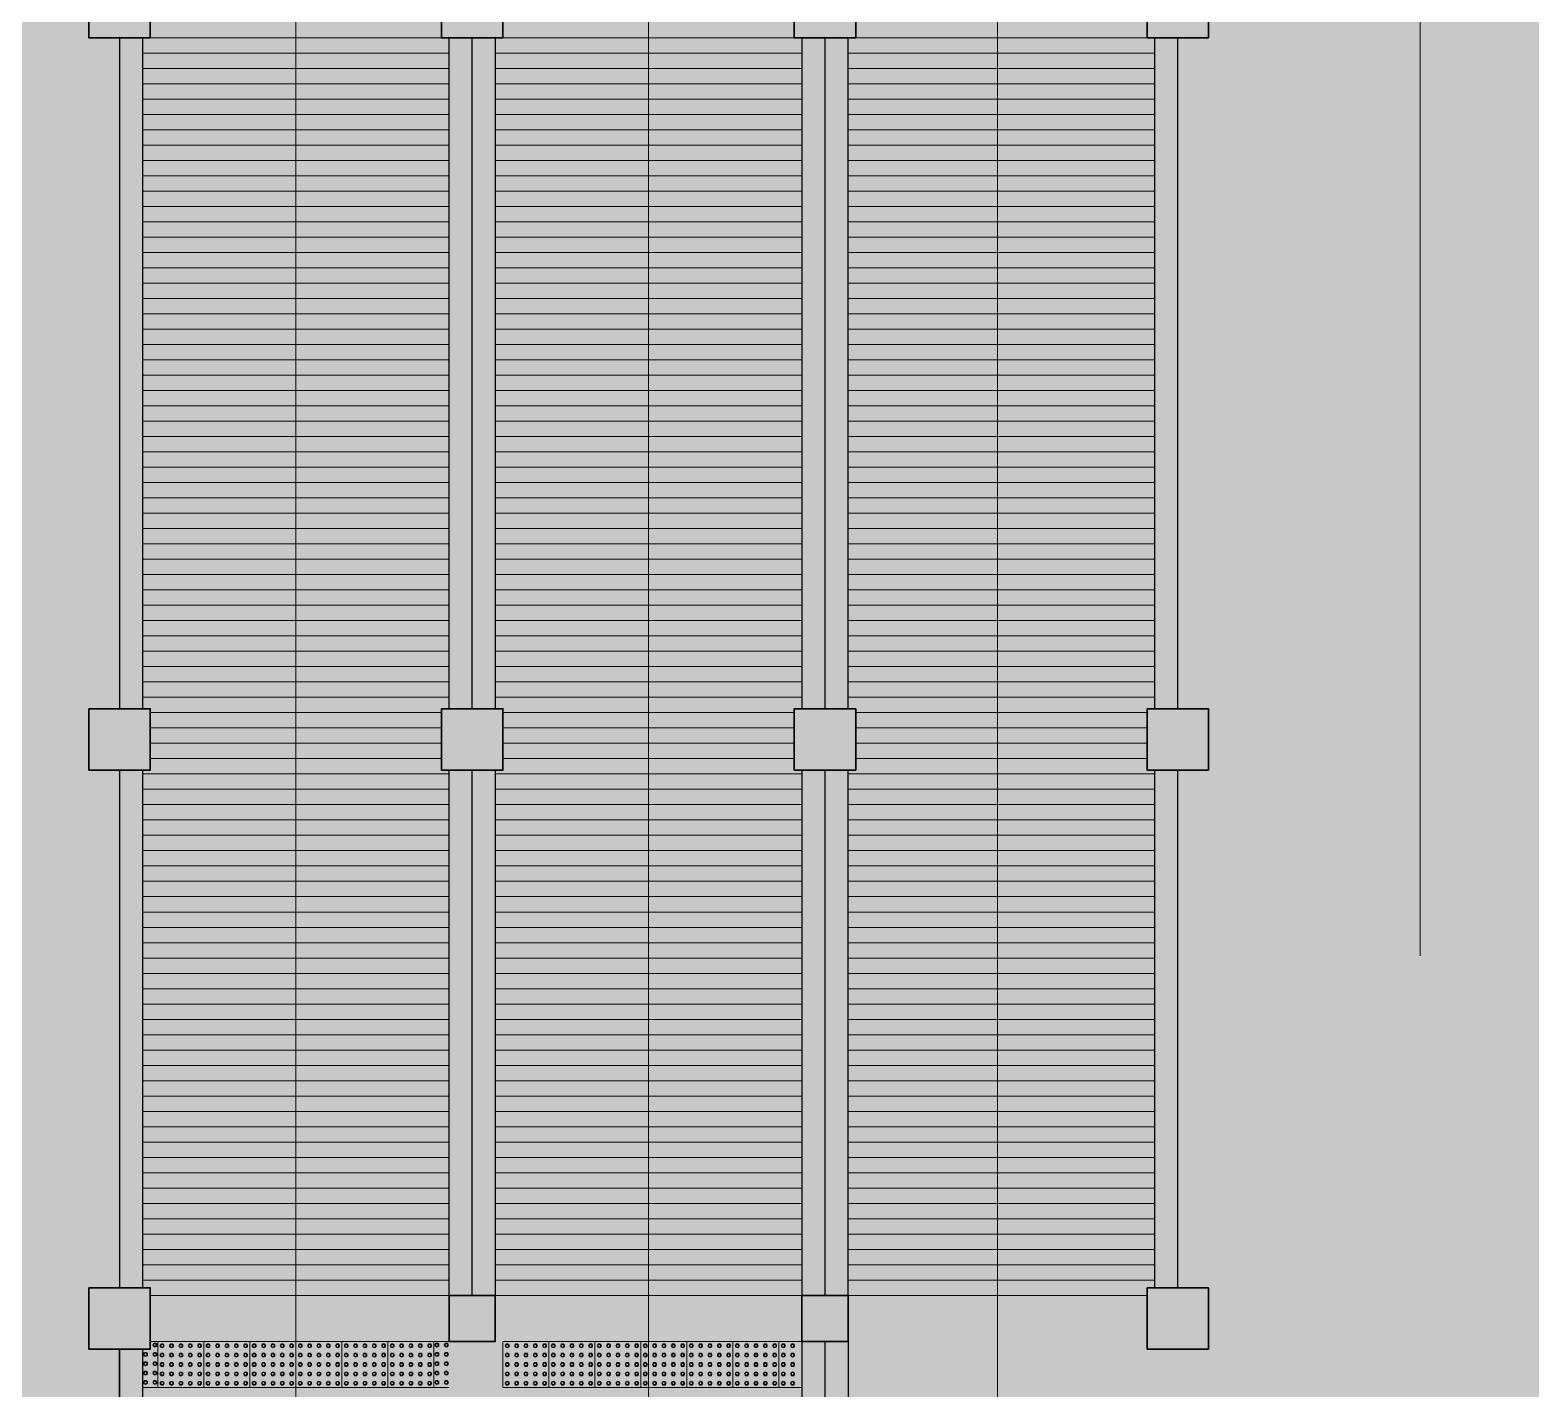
# Model space of a CAD drawing. Header units: millimetres. Extents: x -60 to 576, y -39 to 287.
# Drawn here: x 338.74 to 348.53, y 114.08 to 122.94 of the extents above; entities that cross this region are included whole.
import ezdxf

# ---------------------------------------------------------------- set-up
doc = ezdxf.new("R2010")
doc.units = ezdxf.units.MM
doc.header["$MEASUREMENT"] = 0
doc.layers.add('M-AC-TEXT', color=7, linetype='Continuous')
doc.styles.add('ar-dim-axis', font='romans.shx', dxfattribs={"width": 0.8})
doc.styles.add('OIP FONT', font='GOTHIC.TTF', dxfattribs={"height": 150})
doc.dimstyles.new('ar-dim-axis', dxfattribs={"dimtxt": 350, "dimasz": 250, "dimexe": 75, "dimexo": 75, "dimgap": 200, "dimtad": 1, "dimdec": 0, "dimzin": 12, "dimdsep": 46, "dimtxsty": 'ar-dim-axis', "dimblk": 'ARCHTICK', "dimcen": 120, "dimclrd": 11, "dimclre": 8, "dimclrt": 4, "dimadec": 0, "dimazin": 3, "dimtm": 1, "dimtfac": 1, "dimtdec": 0, "dimtix": 1, "dimtmove": 2, "dimatfit": 3, "dimldrblk": 'ARCHTICK', "dimfxl": 1, "dimtolj": 1, "dimtzin": 0, "dimarcsym": 1})

# ---------------------------------------------------------------- blocks, each defined once
blk = doc.blocks.new('_ARCHTICK')
at = {"color": 0, "linetype": 'ByBlock', "const_width": 0.15}
blk.add_lwpolyline([(-0.5, -0.5), (0.5, 0.5)], dxfattribs=at)

msp = doc.modelspace()

# ---------------------------------------------------------------- linework, layer by layer
at = {"color": 8, "lineweight": 9}
for p, q in [((340.473, 114.6876), (340.473, 127.5876)), ((342.773, 113.6344), (342.773, 127.5876)), ((345.048, 127.5876), (345.048, 113.6344)), ((347.8027, 116.9013), (347.8027, 124.219)), ((339.473, 122.8876), (341.473, 122.8876)), ((341.773, 122.8876), (343.773, 122.8876)), ((344.073, 122.8876), (346.073, 122.8876)), ((339.473, 122.7876), (341.473, 122.7876)), ((341.773, 122.7876), (343.773, 122.7876)), ((344.073, 122.7876), (346.073, 122.7876)), ((339.473, 122.6876), (341.473, 122.6876)), ((341.773, 122.6876), (343.773, 122.6876)), ((344.073, 122.6876), (346.073, 122.6876)), ((339.473, 122.5876), (341.473, 122.5876)), ((341.773, 122.5876), (343.773, 122.5876)), ((344.073, 122.5876), (346.073, 122.5876)), ((339.473, 122.4876), (341.473, 122.4876)), ((341.773, 122.4876), (343.773, 122.4876)), ((344.073, 122.4876), (346.073, 122.4876)), ((339.473, 122.3876), (341.473, 122.3876)), ((341.773, 122.3876), (343.773, 122.3876)), ((344.073, 122.3876), (346.073, 122.3876)), ((339.473, 122.2876), (341.473, 122.2876)), ((341.773, 122.2876), (343.773, 122.2876)), ((344.073, 122.2876), (346.073, 122.2876)), ((339.473, 122.1876), (341.473, 122.1876)), ((341.773, 122.1876), (343.773, 122.1876)), ((344.073, 122.1876), (346.073, 122.1876)), ((339.473, 122.0876), (341.473, 122.0876)), ((341.773, 122.0876), (343.773, 122.0876)), ((344.073, 122.0876), (346.073, 122.0876)), ((339.473, 121.9876), (341.473, 121.9876)), ((341.773, 121.9876), (343.773, 121.9876)), ((344.073, 121.9876), (346.073, 121.9876)), ((339.473, 121.8876), (341.473, 121.8876)), ((341.773, 121.8876), (343.773, 121.8876)), ((344.073, 121.8876), (346.073, 121.8876)), ((339.473, 121.7876), (341.473, 121.7876)), ((341.773, 121.7876), (343.773, 121.7876)), ((344.073, 121.7876), (346.073, 121.7876)), ((339.473, 121.6876), (341.473, 121.6876)), ((341.773, 121.6876), (343.773, 121.6876)), ((344.073, 121.6876), (346.073, 121.6876)), ((339.473, 121.5876), (341.473, 121.5876)), ((341.773, 121.5876), (343.773, 121.5876)), ((344.073, 121.5876), (346.073, 121.5876)), ((339.473, 121.4876), (341.473, 121.4876)), ((341.773, 121.4876), (343.773, 121.4876)), ((344.073, 121.4876), (346.073, 121.4876)), ((339.473, 121.3876), (341.473, 121.3876)), ((341.773, 121.3876), (343.773, 121.3876)), ((344.073, 121.3876), (346.073, 121.3876)), ((339.473, 121.2876), (341.473, 121.2876)), ((341.773, 121.2876), (343.773, 121.2876)), ((344.073, 121.2876), (346.073, 121.2876)), ((339.473, 121.1876), (341.473, 121.1876)), ((341.773, 121.1876), (343.773, 121.1876)), ((344.073, 121.1876), (346.073, 121.1876)), ((339.473, 121.0876), (341.473, 121.0876)), ((341.773, 121.0876), (343.773, 121.0876)), ((344.073, 121.0876), (346.073, 121.0876)), ((339.473, 120.9876), (341.473, 120.9876)), ((341.773, 120.9876), (343.773, 120.9876)), ((344.073, 120.9876), (346.073, 120.9876)), ((339.473, 120.8876), (341.473, 120.8876)), ((341.773, 120.8876), (343.773, 120.8876)), ((344.073, 120.8876), (346.073, 120.8876)), ((339.473, 120.7876), (341.473, 120.7876)), ((341.473, 120.8376), (341.473, 120.5376)), ((341.773, 120.5376), (341.773, 120.8376)), ((341.773, 120.7876), (343.773, 120.7876)), ((343.773, 120.8376), (343.773, 120.5376)), ((344.073, 120.5376), (344.073, 120.8376)), ((344.073, 120.7876), (346.073, 120.7876)), ((346.073, 120.8376), (346.073, 120.5376)), ((339.473, 120.6876), (341.473, 120.6876)), ((341.773, 120.6876), (343.773, 120.6876)), ((344.073, 120.6876), (346.073, 120.6876)), ((339.473, 120.5876), (341.473, 120.5876)), ((341.773, 120.5876), (343.773, 120.5876)), ((344.073, 120.5876), (346.073, 120.5876)), ((339.473, 120.4876), (341.473, 120.4876)), ((341.773, 120.4876), (343.773, 120.4876)), ((344.073, 120.4876), (346.073, 120.4876)), ((339.473, 120.3876), (341.473, 120.3876)), ((341.773, 120.3876), (343.773, 120.3876)), ((344.073, 120.3876), (346.073, 120.3876)), ((339.473, 120.2876), (341.473, 120.2876)), ((341.773, 120.2876), (343.773, 120.2876)), ((344.073, 120.2876), (346.073, 120.2876)), ((339.473, 120.1876), (341.473, 120.1876)), ((341.773, 120.1876), (343.773, 120.1876)), ((344.073, 120.1876), (346.073, 120.1876)), ((339.473, 120.0876), (341.473, 120.0876)), ((341.773, 120.0876), (343.773, 120.0876)), ((344.073, 120.0876), (346.073, 120.0876)), ((339.473, 119.9876), (341.473, 119.9876)), ((341.773, 119.9876), (343.773, 119.9876)), ((344.073, 119.9876), (346.073, 119.9876)), ((339.473, 119.8876), (341.473, 119.8876)), ((341.773, 119.8876), (343.773, 119.8876)), ((344.073, 119.8876), (346.073, 119.8876)), ((339.473, 119.7876), (341.473, 119.7876)), ((341.773, 119.7876), (343.773, 119.7876)), ((344.073, 119.7876), (346.073, 119.7876)), ((339.473, 119.6876), (341.473, 119.6876)), ((341.773, 119.6876), (343.773, 119.6876)), ((344.073, 119.6876), (346.073, 119.6876)), ((339.473, 119.5876), (341.473, 119.5876)), ((341.773, 119.5876), (343.773, 119.5876)), ((344.073, 119.5876), (346.073, 119.5876)), ((339.473, 119.4876), (341.473, 119.4876)), ((341.773, 119.4876), (343.773, 119.4876)), ((344.073, 119.4876), (346.073, 119.4876)), ((339.473, 119.3876), (341.473, 119.3876)), ((341.773, 119.3876), (343.773, 119.3876)), ((344.073, 119.3876), (346.073, 119.3876)), ((339.473, 119.2876), (341.473, 119.2876)), ((341.773, 119.2876), (343.773, 119.2876)), ((344.073, 119.2876), (346.073, 119.2876)), ((339.473, 119.1876), (341.473, 119.1876)), ((341.773, 119.1876), (343.773, 119.1876)), ((344.073, 119.1876), (346.073, 119.1876)), ((339.473, 119.0876), (341.473, 119.0876)), ((341.773, 119.0876), (343.773, 119.0876)), ((344.073, 119.0876), (346.073, 119.0876)), ((339.473, 118.9876), (341.473, 118.9876)), ((341.773, 118.9876), (343.773, 118.9876)), ((344.073, 118.9876), (346.073, 118.9876)), ((339.473, 118.8876), (341.473, 118.8876)), ((341.773, 118.8876), (343.773, 118.8876)), ((344.073, 118.8876), (346.073, 118.8876)), ((339.473, 118.7876), (341.473, 118.7876)), ((341.773, 118.7876), (343.773, 118.7876)), ((344.073, 118.7876), (346.073, 118.7876)), ((339.473, 118.6876), (341.473, 118.6876)), ((341.773, 118.6876), (343.773, 118.6876)), ((344.073, 118.6876), (346.073, 118.6876)), ((339.473, 118.5876), (341.473, 118.5876)), ((341.773, 118.5876), (343.773, 118.5876)), ((344.073, 118.5876), (346.073, 118.5876)), ((339.523, 118.4876), (341.423, 118.4876)), ((341.823, 118.4876), (343.723, 118.4876)), ((344.123, 118.4876), (346.023, 118.4876)), ((339.523, 118.3876), (341.423, 118.3876)), ((341.823, 118.3876), (343.723, 118.3876)), ((344.123, 118.3876), (346.023, 118.3876)), ((339.523, 118.2876), (341.423, 118.2876)), ((341.823, 118.2876), (343.723, 118.2876)), ((344.123, 118.2876), (346.023, 118.2876)), ((339.523, 118.1876), (341.423, 118.1876)), ((341.823, 118.1876), (343.723, 118.1876)), ((344.123, 118.1876), (346.023, 118.1876)), ((339.473, 118.0876), (341.473, 118.0876)), ((341.773, 118.0876), (343.773, 118.0876)), ((344.073, 118.0876), (346.073, 118.0876)), ((339.473, 117.9876), (341.473, 117.9876)), ((341.773, 117.9876), (343.773, 117.9876)), ((344.073, 117.9876), (346.073, 117.9876)), ((339.473, 117.8876), (341.473, 117.8876)), ((341.773, 117.8876), (343.773, 117.8876)), ((344.073, 117.8876), (346.073, 117.8876)), ((339.473, 117.7876), (341.473, 117.7876)), ((341.773, 117.7876), (343.773, 117.7876)), ((344.073, 117.7876), (346.073, 117.7876)), ((339.473, 117.6876), (341.473, 117.6876)), ((341.773, 117.6876), (343.773, 117.6876)), ((344.073, 117.6876), (346.073, 117.6876)), ((339.473, 117.5876), (341.473, 117.5876)), ((341.773, 117.5876), (343.773, 117.5876)), ((344.073, 117.5876), (346.073, 117.5876)), ((339.473, 117.4876), (341.473, 117.4876)), ((341.773, 117.4876), (343.773, 117.4876)), ((344.073, 117.4876), (346.073, 117.4876)), ((339.473, 117.3876), (341.473, 117.3876)), ((341.773, 117.3876), (343.773, 117.3876)), ((344.073, 117.3876), (346.073, 117.3876)), ((339.473, 117.2876), (341.473, 117.2876)), ((341.773, 117.2876), (343.773, 117.2876)), ((344.073, 117.2876), (346.073, 117.2876)), ((339.473, 117.1876), (341.473, 117.1876)), ((341.773, 117.1876), (343.773, 117.1876)), ((344.073, 117.1876), (346.073, 117.1876)), ((339.473, 117.0876), (341.473, 117.0876)), ((341.773, 117.0876), (343.773, 117.0876)), ((344.073, 117.0876), (346.073, 117.0876)), ((339.473, 116.9876), (341.473, 116.9876)), ((341.773, 116.9876), (343.773, 116.9876)), ((344.073, 116.9876), (346.073, 116.9876)), ((339.473, 116.8876), (341.473, 116.8876)), ((341.773, 116.8876), (343.773, 116.8876)), ((344.073, 116.8876), (346.073, 116.8876)), ((339.473, 116.7876), (341.473, 116.7876)), ((341.773, 116.7876), (343.773, 116.7876)), ((344.073, 116.7876), (346.073, 116.7876)), ((339.473, 116.6876), (341.473, 116.6876)), ((341.773, 116.6876), (343.773, 116.6876)), ((344.073, 116.6876), (346.073, 116.6876)), ((339.473, 116.5876), (341.473, 116.5876)), ((341.773, 116.5876), (343.773, 116.5876)), ((344.073, 116.5876), (346.073, 116.5876)), ((339.473, 116.4876), (341.473, 116.4876)), ((341.773, 116.4876), (343.773, 116.4876)), ((344.073, 116.4876), (346.073, 116.4876)), ((339.473, 116.3876), (341.473, 116.3876)), ((341.773, 116.3876), (343.773, 116.3876)), ((344.073, 116.3876), (346.073, 116.3876)), ((339.473, 116.2876), (341.473, 116.2876)), ((341.773, 116.2876), (343.773, 116.2876)), ((344.073, 116.2876), (346.073, 116.2876)), ((339.473, 116.1876), (341.473, 116.1876)), ((341.773, 116.1876), (343.773, 116.1876)), ((344.073, 116.1876), (346.073, 116.1876)), ((339.473, 116.0876), (341.473, 116.0876)), ((341.773, 116.0876), (343.773, 116.0876)), ((344.073, 116.0876), (346.073, 116.0876)), ((339.473, 115.9876), (341.473, 115.9876)), ((341.773, 115.9876), (343.773, 115.9876)), ((344.073, 115.9876), (346.073, 115.9876)), ((339.473, 115.8876), (341.473, 115.8876)), ((341.773, 115.8876), (343.773, 115.8876)), ((344.073, 115.8876), (346.073, 115.8876)), ((339.473, 115.7876), (341.473, 115.7876)), ((341.773, 115.7876), (343.773, 115.7876)), ((344.073, 115.7876), (346.073, 115.7876)), ((339.473, 115.6876), (341.473, 115.6876)), ((341.773, 115.6876), (343.773, 115.6876)), ((344.073, 115.6876), (346.073, 115.6876)), ((339.473, 115.5876), (341.473, 115.5876)), ((341.773, 115.5876), (343.773, 115.5876)), ((344.073, 115.5876), (346.073, 115.5876)), ((339.473, 115.4876), (341.473, 115.4876)), ((341.773, 115.4876), (343.773, 115.4876)), ((344.073, 115.4876), (346.073, 115.4876)), ((339.473, 115.3876), (341.473, 115.3876)), ((341.773, 115.3876), (343.773, 115.3876)), ((344.073, 115.3876), (346.073, 115.3876)), ((339.473, 115.2876), (341.473, 115.2876)), ((341.773, 115.2876), (343.773, 115.2876)), ((344.073, 115.2876), (346.073, 115.2876)), ((339.473, 115.1876), (341.473, 115.1876)), ((341.773, 115.1876), (343.773, 115.1876)), ((344.073, 115.1876), (346.073, 115.1876)), ((339.473, 115.0876), (341.473, 115.0876)), ((341.773, 115.0876), (343.773, 115.0876)), ((344.073, 115.0876), (346.073, 115.0876)), ((339.473, 114.9876), (341.473, 114.9876)), ((341.773, 114.9876), (343.773, 114.9876)), ((344.073, 114.9876), (346.073, 114.9876)), ((339.473, 114.8876), (341.473, 114.8876)), ((341.773, 114.8876), (343.773, 114.8876)), ((344.073, 114.8876), (346.073, 114.8876)), ((339.473, 114.7876), (341.473, 114.7876)), ((341.773, 114.7876), (343.773, 114.7876)), ((344.073, 114.7876), (346.073, 114.7876)), ((339.523, 114.6876), (341.473, 114.6876)), ((340.473, 114.6876), (340.473, 114.3876)), ((341.773, 114.6876), (343.773, 114.6876)), ((344.073, 114.6876), (346.023, 114.6876)), ((339.573, 114.3876), (339.523, 114.3876)), ((339.873, 114.3876), (339.573, 114.3876)), ((339.573, 114.3876), (339.573, 114.0876)), ((339.873, 114.0876), (339.873, 114.3876)), ((340.173, 114.3876), (339.873, 114.3876)), ((340.173, 114.0876), (340.173, 114.3876)), ((340.473, 114.3876), (340.173, 114.3876)), ((340.473, 114.0876), (340.473, 114.3876)), ((340.773, 114.3876), (340.473, 114.3876)), ((340.773, 114.0876), (340.773, 114.3876)), ((341.073, 114.3876), (340.773, 114.3876)), ((341.073, 114.0876), (341.073, 114.3876)), ((341.373, 114.3876), (341.073, 114.3876)), ((341.373, 114.0876), (341.373, 114.3876)), ((341.373, 114.3876), (341.473, 114.3876)), ((341.823, 114.3876), (341.823, 114.0876)), ((342.123, 114.3876), (341.823, 114.3876)), ((342.123, 114.3876), (342.123, 114.0876)), ((342.423, 114.3876), (342.123, 114.3876)), ((342.723, 114.3876), (342.423, 114.3876)), ((342.423, 114.3876), (342.423, 114.0876)), ((343.023, 114.3876), (342.723, 114.3876)), ((342.723, 114.3876), (342.723, 114.0876)), ((343.323, 114.3876), (343.023, 114.3876)), ((343.023, 114.3876), (343.023, 114.0876)), ((343.623, 114.3876), (343.323, 114.3876)), ((343.323, 114.3876), (343.323, 114.0876)), ((343.923, 114.3876), (343.623, 114.3876)), ((343.623, 114.3876), (343.623, 114.0876)), ((344.073, 114.3876), (343.923, 114.3876)), ((343.923, 114.3876), (343.923, 114.0876)), ((339.573, 114.0876), (339.473, 114.0876)), ((339.573, 114.0876), (339.873, 114.0876)), ((339.873, 114.0876), (340.173, 114.0876)), ((340.173, 114.0876), (340.473, 114.0876)), ((340.473, 114.0876), (340.773, 114.0876)), ((340.473, 114.0876), (340.473, 113.6344)), ((340.773, 114.0876), (341.073, 114.0876)), ((341.073, 114.0876), (341.373, 114.0876)), ((341.373, 114.0876), (341.473, 114.0876)), ((341.823, 114.0876), (342.123, 114.0876)), ((342.123, 114.0876), (342.423, 114.0876)), ((342.423, 114.0876), (342.723, 114.0876)), ((342.723, 114.0876), (343.023, 114.0876)), ((343.023, 114.0876), (343.323, 114.0876)), ((343.323, 114.0876), (343.623, 114.0876)), ((343.623, 114.0876), (343.773, 114.0876))]:
    msp.add_line(p, q, dxfattribs=at)
at = {"color": 8, "lineweight": 25}
for p, q in [((339.323, 122.8876), (339.323, 118.5126)), ((339.473, 122.8876), (339.473, 118.5126)), ((341.473, 118.5126), (341.473, 122.8876)), ((341.623, 118.5126), (341.623, 122.8876)), ((341.773, 122.8876), (341.773, 118.5126)), ((343.773, 122.8876), (343.773, 118.5126)), ((343.923, 122.8876), (343.923, 118.5126)), ((344.073, 118.5126), (344.073, 122.8876)), ((346.073, 118.5126), (346.073, 122.8876)), ((346.223, 118.5126), (346.223, 122.8876)), ((339.323, 118.1126), (339.323, 114.7376)), ((339.473, 118.1126), (339.473, 114.7376)), ((341.473, 114.6876), (341.473, 118.1126)), ((341.623, 114.6876), (341.623, 118.1126)), ((341.773, 118.1126), (341.773, 114.6876)), ((343.773, 118.1126), (343.773, 114.6876)), ((343.923, 118.1126), (343.923, 114.6876)), ((344.073, 114.6876), (344.073, 118.1126)), ((346.073, 114.7376), (346.073, 118.1126)), ((346.223, 114.7376), (346.223, 118.1126)), ((343.773, 114.6876), (343.773, 112.5126)), ((344.073, 114.6876), (344.073, 112.5126)), ((339.323, 112.5126), (339.323, 114.3376)), ((339.323, 114.3376), (339.323, 112.5126)), ((339.473, 114.3376), (339.473, 112.5126)), ((343.923, 114.3876), (343.923, 112.5126))]:
    msp.add_line(p, q, dxfattribs=at)
at = {"color": 8, "lineweight": 35}
for p, q in [((341.473, 114.6876), (341.473, 114.3876)), ((341.773, 114.6876), (341.473, 114.6876)), ((341.473, 114.6876), (341.473, 114.3876)), ((341.773, 114.3876), (341.773, 114.6876)), ((341.773, 114.3876), (341.773, 114.6876)), ((343.773, 114.6876), (343.923, 114.6876)), ((343.773, 114.6876), (343.773, 114.3876)), ((344.073, 114.6876), (343.773, 114.6876)), ((343.773, 114.6876), (343.773, 114.3876)), ((344.073, 114.3876), (344.073, 114.6876)), ((344.073, 114.3876), (344.073, 114.6876)), ((341.473, 114.3876), (341.773, 114.3876)), ((343.773, 114.3876), (344.073, 114.3876)), ((343.773, 114.3876), (344.073, 114.3876))]:
    msp.add_line(p, q, dxfattribs=at)
for points in [[(339.123, 123.2876), (339.523, 123.2876), (339.523, 122.8876), (339.123, 122.8876)], [(341.423, 123.2876), (341.823, 123.2876), (341.823, 122.8876), (341.423, 122.8876)], [(343.723, 123.2876), (344.123, 123.2876), (344.123, 122.8876), (343.723, 122.8876)], [(346.023, 123.2876), (346.423, 123.2876), (346.423, 122.8876), (346.023, 122.8876)], [(339.123, 118.5126), (339.523, 118.5126), (339.523, 118.1126), (339.123, 118.1126)], [(341.423, 118.5126), (341.823, 118.5126), (341.823, 118.1126), (341.423, 118.1126)], [(343.723, 118.5126), (344.123, 118.5126), (344.123, 118.1126), (343.723, 118.1126)], [(346.023, 118.5126), (346.423, 118.5126), (346.423, 118.1126), (346.023, 118.1126)], [(339.123, 114.7376), (339.523, 114.7376), (339.523, 114.3376), (339.123, 114.3376)], [(346.023, 114.7376), (346.423, 114.7376), (346.423, 114.3376), (346.023, 114.3376)]]:
    msp.add_lwpolyline(points, close=True, dxfattribs=at)
at = {"color": 8, "lineweight": 9}
for centre, radius in [((339.4925, 114.3036), 0.013), ((339.4925, 114.3036), 0.009), ((339.5535, 114.3646), 0.013), ((339.5535, 114.3036), 0.013), ((339.5535, 114.3646), 0.009), ((339.5535, 114.3036), 0.009), ((339.601, 114.3596), 0.013), ((339.601, 114.2986), 0.013), ((339.601, 114.3596), 0.009), ((339.662, 114.3596), 0.013), ((339.662, 114.2986), 0.013), ((339.662, 114.3596), 0.009), ((339.723, 114.3596), 0.013), ((339.723, 114.2986), 0.013), ((339.723, 114.3596), 0.009), ((339.784, 114.3596), 0.013), ((339.784, 114.2986), 0.013), ((339.784, 114.3596), 0.009), ((339.845, 114.3596), 0.013), ((339.845, 114.2986), 0.013), ((339.845, 114.3596), 0.009), ((339.901, 114.3596), 0.013), ((339.901, 114.2986), 0.013), ((339.901, 114.3596), 0.009), ((339.962, 114.3596), 0.013), ((339.962, 114.2986), 0.013), ((339.962, 114.3596), 0.009), ((340.023, 114.3596), 0.013), ((340.023, 114.2986), 0.013), ((340.023, 114.3596), 0.009), ((340.084, 114.3596), 0.013), ((340.084, 114.2986), 0.013), ((340.084, 114.3596), 0.009), ((340.145, 114.3596), 0.013), ((340.145, 114.2986), 0.013), ((340.145, 114.3596), 0.009), ((340.201, 114.3596), 0.013), ((340.201, 114.2986), 0.013), ((340.201, 114.3596), 0.009), ((340.262, 114.3596), 0.013), ((340.262, 114.2986), 0.013), ((340.262, 114.3596), 0.009), ((340.323, 114.3596), 0.013), ((340.323, 114.2986), 0.013), ((340.323, 114.3596), 0.009), ((340.384, 114.3596), 0.013), ((340.384, 114.2986), 0.013), ((340.384, 114.3596), 0.009), ((340.445, 114.3596), 0.013), ((340.445, 114.2986), 0.013), ((340.445, 114.3596), 0.009), ((340.501, 114.3596), 0.013), ((340.501, 114.2986), 0.013), ((340.501, 114.3596), 0.009), ((340.562, 114.3596), 0.013), ((340.562, 114.2986), 0.013), ((340.562, 114.3596), 0.009), ((340.623, 114.3596), 0.013), ((340.623, 114.2986), 0.013), ((340.623, 114.3596), 0.009), ((340.684, 114.3596), 0.013), ((340.684, 114.2986), 0.013), ((340.684, 114.3596), 0.009), ((340.745, 114.3596), 0.013), ((340.745, 114.2986), 0.013), ((340.745, 114.3596), 0.009), ((340.801, 114.3596), 0.013), ((340.801, 114.2986), 0.013), ((340.801, 114.3596), 0.009), ((340.862, 114.3596), 0.013), ((340.862, 114.2986), 0.013), ((340.862, 114.3596), 0.009), ((340.923, 114.3596), 0.013), ((340.923, 114.2986), 0.013), ((340.923, 114.3596), 0.009), ((340.984, 114.3596), 0.013), ((340.984, 114.2986), 0.013), ((340.984, 114.3596), 0.009), ((341.045, 114.3596), 0.013), ((341.045, 114.2986), 0.013), ((341.045, 114.3596), 0.009), ((341.101, 114.3596), 0.013), ((341.101, 114.2986), 0.013), ((341.101, 114.3596), 0.009), ((341.162, 114.3596), 0.013), ((341.162, 114.2986), 0.013), ((341.162, 114.3596), 0.009), ((341.223, 114.3596), 0.013), ((341.223, 114.2986), 0.013), ((341.223, 114.3596), 0.009), ((341.284, 114.3596), 0.013), ((341.284, 114.2986), 0.013), ((341.284, 114.3596), 0.009), ((341.345, 114.3596), 0.013), ((341.345, 114.2986), 0.013), ((341.345, 114.3596), 0.009), ((341.3925, 114.3646), 0.013), ((341.3925, 114.3036), 0.013), ((341.3925, 114.3646), 0.009), ((341.3925, 114.3036), 0.009), ((341.4535, 114.3646), 0.013), ((341.4535, 114.3036), 0.013), ((341.4535, 114.3646), 0.009), ((341.4535, 114.3036), 0.009), ((341.851, 114.3596), 0.013), ((341.851, 114.2986), 0.013), ((341.851, 114.3596), 0.009), ((341.912, 114.3596), 0.013), ((341.912, 114.2986), 0.013), ((341.912, 114.3596), 0.009), ((341.973, 114.3596), 0.013), ((341.973, 114.2986), 0.013), ((341.973, 114.3596), 0.009), ((342.034, 114.3596), 0.013), ((342.034, 114.2986), 0.013), ((342.034, 114.3596), 0.009), ((342.095, 114.3596), 0.013), ((342.095, 114.2986), 0.013), ((342.095, 114.3596), 0.009), ((342.151, 114.3596), 0.013), ((342.151, 114.2986), 0.013), ((342.151, 114.3596), 0.009), ((342.212, 114.3596), 0.013), ((342.212, 114.2986), 0.013), ((342.212, 114.3596), 0.009), ((342.273, 114.3596), 0.013), ((342.273, 114.2986), 0.013), ((342.273, 114.3596), 0.009), ((342.334, 114.3596), 0.013), ((342.334, 114.2986), 0.013), ((342.334, 114.3596), 0.009), ((342.395, 114.3596), 0.013), ((342.395, 114.2986), 0.013), ((342.395, 114.3596), 0.009), ((342.451, 114.3596), 0.013), ((342.451, 114.2986), 0.013), ((342.451, 114.3596), 0.009), ((342.512, 114.3596), 0.013), ((342.512, 114.2986), 0.013), ((342.512, 114.3596), 0.009), ((342.573, 114.3596), 0.013), ((342.573, 114.2986), 0.013), ((342.573, 114.3596), 0.009), ((342.634, 114.3596), 0.013), ((342.634, 114.2986), 0.013), ((342.634, 114.3596), 0.009), ((342.695, 114.3596), 0.013), ((342.695, 114.2986), 0.013), ((342.695, 114.3596), 0.009), ((342.751, 114.3596), 0.013), ((342.751, 114.2986), 0.013), ((342.751, 114.3596), 0.009), ((342.812, 114.3596), 0.013), ((342.812, 114.2986), 0.013), ((342.812, 114.3596), 0.009), ((342.873, 114.3596), 0.013), ((342.873, 114.2986), 0.013), ((342.873, 114.3596), 0.009), ((342.934, 114.3596), 0.013), ((342.934, 114.2986), 0.013), ((342.934, 114.3596), 0.009), ((342.995, 114.3596), 0.013), ((342.995, 114.2986), 0.013), ((342.995, 114.3596), 0.009), ((343.051, 114.3596), 0.013), ((343.051, 114.2986), 0.013), ((343.051, 114.3596), 0.009), ((343.112, 114.3596), 0.013), ((343.112, 114.2986), 0.013), ((343.112, 114.3596), 0.009), ((343.173, 114.3596), 0.013), ((343.173, 114.2986), 0.013), ((343.173, 114.3596), 0.009), ((343.234, 114.3596), 0.013), ((343.234, 114.2986), 0.013), ((343.234, 114.3596), 0.009), ((343.295, 114.3596), 0.013), ((343.295, 114.2986), 0.013), ((343.295, 114.3596), 0.009), ((343.351, 114.3596), 0.013), ((343.351, 114.2986), 0.013), ((343.351, 114.3596), 0.009), ((343.412, 114.3596), 0.013), ((343.412, 114.2986), 0.013), ((343.412, 114.3596), 0.009), ((343.473, 114.3596), 0.013), ((343.473, 114.2986), 0.013), ((343.473, 114.3596), 0.009), ((343.534, 114.3596), 0.013), ((343.534, 114.2986), 0.013), ((343.534, 114.3596), 0.009), ((343.595, 114.3596), 0.013), ((343.595, 114.2986), 0.013), ((343.595, 114.3596), 0.009), ((343.651, 114.3596), 0.013), ((343.651, 114.2986), 0.013), ((343.651, 114.3596), 0.009), ((343.712, 114.3596), 0.013), ((343.712, 114.2986), 0.013), ((343.712, 114.3596), 0.009), ((339.4925, 114.2426), 0.013), ((339.4925, 114.2426), 0.009), ((339.5535, 114.2426), 0.013), ((339.5535, 114.2426), 0.009), ((339.601, 114.2376), 0.013), ((339.601, 114.2986), 0.009), ((339.601, 114.2376), 0.009), ((339.662, 114.2376), 0.013), ((339.662, 114.2986), 0.009), ((339.662, 114.2376), 0.009), ((339.723, 114.2376), 0.013), ((339.723, 114.2986), 0.009), ((339.723, 114.2376), 0.009), ((339.784, 114.2376), 0.013), ((339.784, 114.2986), 0.009), ((339.784, 114.2376), 0.009), ((339.845, 114.2376), 0.013), ((339.845, 114.2986), 0.009), ((339.845, 114.2376), 0.009), ((339.901, 114.2376), 0.013), ((339.901, 114.2986), 0.009), ((339.901, 114.2376), 0.009), ((339.962, 114.2376), 0.013), ((339.962, 114.2986), 0.009), ((339.962, 114.2376), 0.009), ((340.023, 114.2376), 0.013), ((340.023, 114.2986), 0.009), ((340.023, 114.2376), 0.009), ((340.084, 114.2376), 0.013), ((340.084, 114.2986), 0.009), ((340.084, 114.2376), 0.009), ((340.145, 114.2376), 0.013), ((340.145, 114.2986), 0.009), ((340.145, 114.2376), 0.009), ((340.201, 114.2376), 0.013), ((340.201, 114.2986), 0.009), ((340.201, 114.2376), 0.009), ((340.262, 114.2376), 0.013), ((340.262, 114.2986), 0.009), ((340.262, 114.2376), 0.009), ((340.323, 114.2376), 0.013), ((340.323, 114.2986), 0.009), ((340.323, 114.2376), 0.009), ((340.384, 114.2376), 0.013), ((340.384, 114.2986), 0.009), ((340.384, 114.2376), 0.009), ((340.445, 114.2376), 0.013), ((340.445, 114.2986), 0.009), ((340.445, 114.2376), 0.009), ((340.501, 114.2376), 0.013), ((340.501, 114.2986), 0.009), ((340.501, 114.2376), 0.009), ((340.562, 114.2376), 0.013), ((340.562, 114.2986), 0.009), ((340.562, 114.2376), 0.009), ((340.623, 114.2376), 0.013), ((340.623, 114.2986), 0.009), ((340.623, 114.2376), 0.009), ((340.684, 114.2376), 0.013), ((340.684, 114.2986), 0.009), ((340.684, 114.2376), 0.009), ((340.745, 114.2376), 0.013), ((340.745, 114.2986), 0.009), ((340.745, 114.2376), 0.009), ((340.801, 114.2376), 0.013), ((340.801, 114.2986), 0.009), ((340.801, 114.2376), 0.009), ((340.862, 114.2376), 0.013), ((340.862, 114.2986), 0.009), ((340.862, 114.2376), 0.009), ((340.923, 114.2376), 0.013), ((340.923, 114.2986), 0.009), ((340.923, 114.2376), 0.009), ((340.984, 114.2376), 0.013), ((340.984, 114.2986), 0.009), ((340.984, 114.2376), 0.009), ((341.045, 114.2376), 0.013), ((341.045, 114.2986), 0.009), ((341.045, 114.2376), 0.009), ((341.101, 114.2376), 0.013), ((341.101, 114.2986), 0.009), ((341.101, 114.2376), 0.009), ((341.162, 114.2376), 0.013), ((341.162, 114.2986), 0.009), ((341.162, 114.2376), 0.009), ((341.223, 114.2376), 0.013), ((341.223, 114.2986), 0.009), ((341.223, 114.2376), 0.009), ((341.284, 114.2376), 0.013), ((341.284, 114.2986), 0.009), ((341.284, 114.2376), 0.009), ((341.345, 114.2376), 0.013), ((341.345, 114.2986), 0.009), ((341.345, 114.2376), 0.009), ((341.3925, 114.2426), 0.013), ((341.3925, 114.2426), 0.009), ((341.4535, 114.2426), 0.013), ((341.4535, 114.2426), 0.009), ((341.851, 114.2376), 0.013), ((341.851, 114.2986), 0.009), ((341.851, 114.2376), 0.009), ((341.912, 114.2376), 0.013), ((341.912, 114.2986), 0.009), ((341.912, 114.2376), 0.009), ((341.973, 114.2376), 0.013), ((341.973, 114.2986), 0.009), ((341.973, 114.2376), 0.009), ((342.034, 114.2376), 0.013), ((342.034, 114.2986), 0.009), ((342.034, 114.2376), 0.009), ((342.095, 114.2376), 0.013), ((342.095, 114.2986), 0.009), ((342.095, 114.2376), 0.009), ((342.151, 114.2376), 0.013), ((342.151, 114.2986), 0.009), ((342.151, 114.2376), 0.009), ((342.212, 114.2376), 0.013), ((342.212, 114.2986), 0.009), ((342.212, 114.2376), 0.009), ((342.273, 114.2376), 0.013), ((342.273, 114.2986), 0.009), ((342.273, 114.2376), 0.009), ((342.334, 114.2376), 0.013), ((342.334, 114.2986), 0.009), ((342.334, 114.2376), 0.009), ((342.395, 114.2376), 0.013), ((342.395, 114.2986), 0.009), ((342.395, 114.2376), 0.009), ((342.451, 114.2376), 0.013), ((342.451, 114.2986), 0.009), ((342.451, 114.2376), 0.009), ((342.512, 114.2376), 0.013), ((342.512, 114.2986), 0.009), ((342.512, 114.2376), 0.009), ((342.573, 114.2376), 0.013), ((342.573, 114.2986), 0.009), ((342.573, 114.2376), 0.009), ((342.634, 114.2376), 0.013), ((342.634, 114.2986), 0.009), ((342.634, 114.2376), 0.009), ((342.695, 114.2376), 0.013), ((342.695, 114.2986), 0.009), ((342.695, 114.2376), 0.009), ((342.751, 114.2376), 0.013), ((342.751, 114.2986), 0.009), ((342.751, 114.2376), 0.009), ((342.812, 114.2376), 0.013), ((342.812, 114.2986), 0.009), ((342.812, 114.2376), 0.009), ((342.873, 114.2376), 0.013), ((342.873, 114.2986), 0.009), ((342.873, 114.2376), 0.009), ((342.934, 114.2376), 0.013), ((342.934, 114.2986), 0.009), ((342.934, 114.2376), 0.009), ((342.995, 114.2376), 0.013), ((342.995, 114.2986), 0.009), ((342.995, 114.2376), 0.009), ((343.051, 114.2376), 0.013), ((343.051, 114.2986), 0.009), ((343.051, 114.2376), 0.009), ((343.112, 114.2376), 0.013), ((343.112, 114.2986), 0.009), ((343.112, 114.2376), 0.009), ((343.173, 114.2376), 0.013), ((343.173, 114.2986), 0.009), ((343.173, 114.2376), 0.009), ((343.234, 114.2376), 0.013), ((343.234, 114.2986), 0.009), ((343.234, 114.2376), 0.009), ((343.295, 114.2376), 0.013), ((343.295, 114.2986), 0.009), ((343.295, 114.2376), 0.009), ((343.351, 114.2376), 0.013), ((343.351, 114.2986), 0.009), ((343.351, 114.2376), 0.009), ((343.412, 114.2376), 0.013), ((343.412, 114.2986), 0.009), ((343.412, 114.2376), 0.009), ((343.473, 114.2376), 0.013), ((343.473, 114.2986), 0.009), ((343.473, 114.2376), 0.009), ((343.534, 114.2376), 0.013), ((343.534, 114.2986), 0.009), ((343.534, 114.2376), 0.009), ((343.595, 114.2376), 0.013), ((343.595, 114.2986), 0.009), ((343.595, 114.2376), 0.009), ((343.651, 114.2376), 0.013), ((343.651, 114.2986), 0.009), ((343.651, 114.2376), 0.009), ((343.712, 114.2376), 0.013), ((343.712, 114.2986), 0.009), ((343.712, 114.2376), 0.009), ((339.4925, 114.1816), 0.013), ((339.4925, 114.1206), 0.013), ((339.4925, 114.1816), 0.009), ((339.4925, 114.1206), 0.009), ((339.5535, 114.1816), 0.013), ((339.5535, 114.1206), 0.013), ((339.5535, 114.1816), 0.009), ((339.5535, 114.1206), 0.009), ((339.601, 114.1766), 0.013), ((339.601, 114.1156), 0.013), ((339.601, 114.1766), 0.009), ((339.601, 114.1156), 0.009), ((339.662, 114.1766), 0.013), ((339.662, 114.1156), 0.013), ((339.662, 114.1766), 0.009), ((339.662, 114.1156), 0.009), ((339.723, 114.1766), 0.013), ((339.723, 114.1156), 0.013), ((339.723, 114.1766), 0.009), ((339.723, 114.1156), 0.009), ((339.784, 114.1766), 0.013), ((339.784, 114.1156), 0.013), ((339.784, 114.1766), 0.009), ((339.784, 114.1156), 0.009), ((339.845, 114.1766), 0.013), ((339.845, 114.1156), 0.013), ((339.845, 114.1766), 0.009), ((339.845, 114.1156), 0.009), ((339.901, 114.1766), 0.013), ((339.901, 114.1156), 0.013), ((339.901, 114.1766), 0.009), ((339.901, 114.1156), 0.009), ((339.962, 114.1766), 0.013), ((339.962, 114.1156), 0.013), ((339.962, 114.1766), 0.009), ((339.962, 114.1156), 0.009), ((340.023, 114.1766), 0.013), ((340.023, 114.1156), 0.013), ((340.023, 114.1766), 0.009), ((340.023, 114.1156), 0.009), ((340.084, 114.1766), 0.013), ((340.084, 114.1156), 0.013), ((340.084, 114.1766), 0.009), ((340.084, 114.1156), 0.009), ((340.145, 114.1766), 0.013), ((340.145, 114.1156), 0.013), ((340.145, 114.1766), 0.009), ((340.145, 114.1156), 0.009), ((340.201, 114.1766), 0.013), ((340.201, 114.1156), 0.013), ((340.201, 114.1766), 0.009), ((340.201, 114.1156), 0.009), ((340.262, 114.1766), 0.013), ((340.262, 114.1156), 0.013), ((340.262, 114.1766), 0.009), ((340.262, 114.1156), 0.009), ((340.323, 114.1766), 0.013), ((340.323, 114.1156), 0.013), ((340.323, 114.1766), 0.009), ((340.323, 114.1156), 0.009), ((340.384, 114.1766), 0.013), ((340.384, 114.1156), 0.013), ((340.384, 114.1766), 0.009), ((340.384, 114.1156), 0.009), ((340.445, 114.1766), 0.013), ((340.445, 114.1156), 0.013), ((340.445, 114.1766), 0.009), ((340.445, 114.1156), 0.009), ((340.501, 114.1766), 0.013), ((340.501, 114.1156), 0.013), ((340.501, 114.1766), 0.009), ((340.501, 114.1156), 0.009), ((340.562, 114.1766), 0.013), ((340.562, 114.1156), 0.013), ((340.562, 114.1766), 0.009), ((340.562, 114.1156), 0.009), ((340.623, 114.1766), 0.013), ((340.623, 114.1156), 0.013), ((340.623, 114.1766), 0.009), ((340.623, 114.1156), 0.009), ((340.684, 114.1766), 0.013), ((340.684, 114.1156), 0.013), ((340.684, 114.1766), 0.009), ((340.684, 114.1156), 0.009), ((340.745, 114.1766), 0.013), ((340.745, 114.1156), 0.013), ((340.745, 114.1766), 0.009), ((340.745, 114.1156), 0.009), ((340.801, 114.1766), 0.013), ((340.801, 114.1156), 0.013), ((340.801, 114.1766), 0.009), ((340.801, 114.1156), 0.009), ((340.862, 114.1766), 0.013), ((340.862, 114.1156), 0.013), ((340.862, 114.1766), 0.009), ((340.862, 114.1156), 0.009), ((340.923, 114.1766), 0.013), ((340.923, 114.1156), 0.013), ((340.923, 114.1766), 0.009), ((340.923, 114.1156), 0.009), ((340.984, 114.1766), 0.013), ((340.984, 114.1156), 0.013), ((340.984, 114.1766), 0.009), ((340.984, 114.1156), 0.009), ((341.045, 114.1766), 0.013), ((341.045, 114.1156), 0.013), ((341.045, 114.1766), 0.009), ((341.045, 114.1156), 0.009), ((341.101, 114.1766), 0.013), ((341.101, 114.1156), 0.013), ((341.101, 114.1766), 0.009), ((341.101, 114.1156), 0.009), ((341.162, 114.1766), 0.013), ((341.162, 114.1156), 0.013), ((341.162, 114.1766), 0.009), ((341.162, 114.1156), 0.009), ((341.223, 114.1766), 0.013), ((341.223, 114.1156), 0.013), ((341.223, 114.1766), 0.009), ((341.223, 114.1156), 0.009), ((341.284, 114.1766), 0.013), ((341.284, 114.1156), 0.013), ((341.284, 114.1766), 0.009), ((341.284, 114.1156), 0.009), ((341.345, 114.1766), 0.013), ((341.345, 114.1156), 0.013), ((341.345, 114.1766), 0.009), ((341.345, 114.1156), 0.009), ((341.3925, 114.1816), 0.013), ((341.3925, 114.1206), 0.013), ((341.3925, 114.1816), 0.009), ((341.3925, 114.1206), 0.009), ((341.4535, 114.1816), 0.013), ((341.4535, 114.1206), 0.013), ((341.4535, 114.1816), 0.009), ((341.4535, 114.1206), 0.009), ((341.851, 114.1766), 0.013), ((341.851, 114.1156), 0.013), ((341.851, 114.1766), 0.009), ((341.851, 114.1156), 0.009), ((341.912, 114.1766), 0.013), ((341.912, 114.1156), 0.013), ((341.912, 114.1766), 0.009), ((341.912, 114.1156), 0.009), ((341.973, 114.1766), 0.013), ((341.973, 114.1156), 0.013), ((341.973, 114.1766), 0.009), ((341.973, 114.1156), 0.009), ((342.034, 114.1766), 0.013), ((342.034, 114.1156), 0.013), ((342.034, 114.1766), 0.009), ((342.034, 114.1156), 0.009), ((342.095, 114.1766), 0.013), ((342.095, 114.1156), 0.013), ((342.095, 114.1766), 0.009), ((342.095, 114.1156), 0.009), ((342.151, 114.1766), 0.013), ((342.151, 114.1156), 0.013), ((342.151, 114.1766), 0.009), ((342.151, 114.1156), 0.009), ((342.212, 114.1766), 0.013), ((342.212, 114.1156), 0.013), ((342.212, 114.1766), 0.009), ((342.212, 114.1156), 0.009), ((342.273, 114.1766), 0.013), ((342.273, 114.1156), 0.013), ((342.273, 114.1766), 0.009), ((342.273, 114.1156), 0.009), ((342.334, 114.1766), 0.013), ((342.334, 114.1156), 0.013), ((342.334, 114.1766), 0.009), ((342.334, 114.1156), 0.009), ((342.395, 114.1766), 0.013), ((342.395, 114.1156), 0.013), ((342.395, 114.1766), 0.009), ((342.395, 114.1156), 0.009), ((342.451, 114.1766), 0.013), ((342.451, 114.1156), 0.013), ((342.451, 114.1766), 0.009), ((342.451, 114.1156), 0.009), ((342.512, 114.1766), 0.013), ((342.512, 114.1156), 0.013), ((342.512, 114.1766), 0.009), ((342.512, 114.1156), 0.009), ((342.573, 114.1766), 0.013), ((342.573, 114.1156), 0.013), ((342.573, 114.1766), 0.009), ((342.573, 114.1156), 0.009), ((342.634, 114.1766), 0.013), ((342.634, 114.1156), 0.013), ((342.634, 114.1766), 0.009), ((342.634, 114.1156), 0.009), ((342.695, 114.1766), 0.013), ((342.695, 114.1156), 0.013), ((342.695, 114.1766), 0.009), ((342.695, 114.1156), 0.009), ((342.751, 114.1766), 0.013), ((342.751, 114.1156), 0.013), ((342.751, 114.1766), 0.009), ((342.751, 114.1156), 0.009), ((342.812, 114.1766), 0.013), ((342.812, 114.1156), 0.013), ((342.812, 114.1766), 0.009), ((342.812, 114.1156), 0.009), ((342.873, 114.1766), 0.013), ((342.873, 114.1156), 0.013), ((342.873, 114.1766), 0.009), ((342.873, 114.1156), 0.009), ((342.934, 114.1766), 0.013), ((342.934, 114.1156), 0.013), ((342.934, 114.1766), 0.009), ((342.934, 114.1156), 0.009), ((342.995, 114.1766), 0.013), ((342.995, 114.1156), 0.013), ((342.995, 114.1766), 0.009), ((342.995, 114.1156), 0.009), ((343.051, 114.1766), 0.013), ((343.051, 114.1156), 0.013), ((343.051, 114.1766), 0.009), ((343.051, 114.1156), 0.009), ((343.112, 114.1766), 0.013), ((343.112, 114.1156), 0.013), ((343.112, 114.1766), 0.009), ((343.112, 114.1156), 0.009), ((343.173, 114.1766), 0.013), ((343.173, 114.1156), 0.013), ((343.173, 114.1766), 0.009), ((343.173, 114.1156), 0.009), ((343.234, 114.1766), 0.013), ((343.234, 114.1156), 0.013), ((343.234, 114.1766), 0.009), ((343.234, 114.1156), 0.009), ((343.295, 114.1766), 0.013), ((343.295, 114.1156), 0.013), ((343.295, 114.1766), 0.009), ((343.295, 114.1156), 0.009), ((343.351, 114.1766), 0.013), ((343.351, 114.1156), 0.013), ((343.351, 114.1766), 0.009), ((343.351, 114.1156), 0.009), ((343.412, 114.1766), 0.013), ((343.412, 114.1156), 0.013), ((343.412, 114.1766), 0.009), ((343.412, 114.1156), 0.009), ((343.473, 114.1766), 0.013), ((343.473, 114.1156), 0.013), ((343.473, 114.1766), 0.009), ((343.473, 114.1156), 0.009), ((343.534, 114.1766), 0.013), ((343.534, 114.1156), 0.013), ((343.534, 114.1766), 0.009), ((343.534, 114.1156), 0.009), ((343.595, 114.1766), 0.013), ((343.595, 114.1156), 0.013), ((343.595, 114.1766), 0.009), ((343.595, 114.1156), 0.009), ((343.651, 114.1766), 0.013), ((343.651, 114.1156), 0.013), ((343.651, 114.1766), 0.009), ((343.651, 114.1156), 0.009), ((343.712, 114.1766), 0.013), ((343.712, 114.1156), 0.013), ((343.712, 114.1766), 0.009), ((343.712, 114.1156), 0.009)]:
    msp.add_circle(centre, radius, dxfattribs=at)

# ---------------------------------------------------------------- leaders
at = {"layer": 'M-AC-TEXT', "annotation_type": 0, "has_hookline": 1, "text_width": 1.4598}
for points, hookline_direction in [([(284.4504, 122.3541), (284.5771, 122.6021), (284.953, 122.6032)], 0), ([(284.4612, 120.8409), (284.5879, 121.0889), (284.9638, 121.0901)], 0), ([(166.3088, 117.8575), (166.4354, 118.1055), (166.8114, 118.1067)], 0), ([(376.1127, 115.3461), (375.986, 115.594), (375.6101, 115.5952)], 1), ([(257.9638, 108.3432), (258.0904, 108.5912), (258.4664, 108.5924)], 0), ([(263.9584, 108.329), (264.085, 108.577), (264.461, 108.5781)], 0), ([(250.8068, 107.2159), (250.9335, 107.4639), (251.3094, 107.4651)], 0), ([(354.2656, 106.3453), (354.1389, 106.5933), (353.763, 106.5945)], 1), ([(178.877, 105.216), (179.0037, 105.464), (179.3796, 105.4652)], 0), ([(395.2208, 100.3708), (395.0942, 100.6188), (394.7182, 100.62)], 1), ([(255.0288, 138.6307), (255.1555, 138.3827), (255.5314, 138.3839)], 0), ([(270.6571, 138.6497), (270.7837, 138.4017), (271.1597, 138.4029)], 0), ([(250.8099, 135.9244), (250.9366, 135.6764), (251.3125, 135.6776)], 0), ([(354.265, 135.0297), (354.1383, 134.7817), (353.7624, 134.7829)], 1), ([(250.8628, 129.7735), (250.9895, 129.5255), (251.3654, 129.5267)], 0), ([(376.1146, 126.0409), (375.9879, 125.7929), (375.612, 125.7941)], 1), ([(376.1165, 115.2761), (375.9898, 115.0282), (375.6139, 115.0294)], 1), ([(262.8901, 114.9006), (263.0168, 114.6526), (263.3927, 114.6538)], 0)]:
    msp.add_leader(points, dimstyle='ar-dim-axis', override={"dimtxt": 150, "dimasz": 150, "dimgap": 200, "dimtad": 0, "dimtih": 1, "dimtoh": 1, "dimtxsty": 'OIP FONT', "dimclrd": 256, "dimclre": 256, "dimclrt": 256, "dimfxl": 0.2, "dimfxlon": 1, "dimlwd": 65535, "dimlwe": 65535}, dxfattribs=dict(at, hookline_direction=hookline_direction))

doc.saveas('drawing.dxf')
